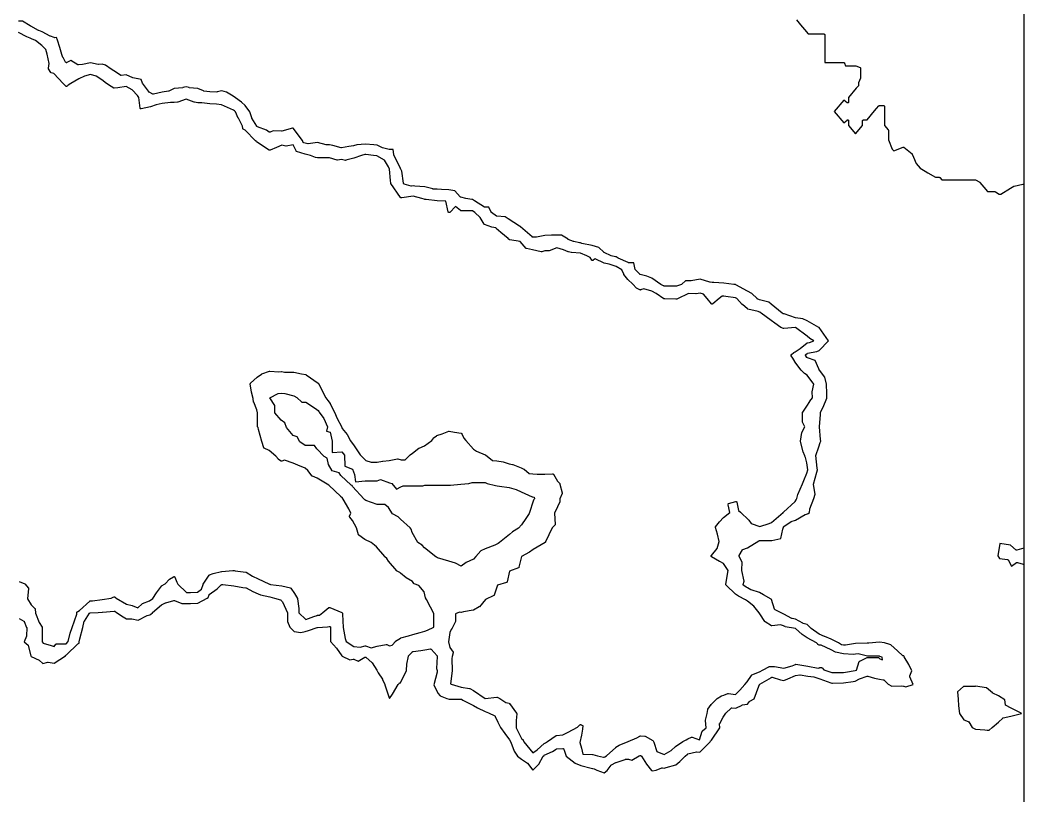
# Model space of a CAD drawing. Header units: millimetres. Extents: x 0 to 500, y 0 to 700.
# Drawn here: x 291.1 to 368.9, y 67.9 to 128 of the extents above; entities that cross this region are included whole.
import ezdxf

# ---------------------------------------------------------------- set-up
doc = ezdxf.new("R2010")
doc.units = ezdxf.units.MM
doc.layers.add('CORTE', color=1, linetype='Continuous')
doc.layers.add('GRABADO', color=5, linetype='Continuous')

msp = doc.modelspace()

# ---------------------------------------------------------------- linework, layer by layer
at = {"layer": 'CORTE'}
for points in [[(368.871, 135.569), (368.871, 86.842), (368.871, 85.33), (368.871, 83.851), (368.871, 83.317), (368.871, 83.317), (368.871, 79.704), (368.871, 77.043), (368.871, 76.095), (368.871, 74.87), (368.871, 74.064), (368.871, 72.987), (368.871, 71.918), (368.871, 70.617), (368.871, 70.617), (368.871, 67.227)], [(291.036, 84.477), (291.463, 84.306), (291.467, 84.304), (291.473, 84.3), (291.48, 84.295), (291.486, 84.289), (291.728, 84), (291.733, 83.993), (291.738, 83.983), (291.741, 83.976), (291.744, 83.966), (291.745, 83.956), (291.745, 83.948), (291.67, 83.145), (291.967, 82.687), (292.244, 82.403), (292.247, 82.399), (292.252, 82.393), (292.256, 82.385), (292.26, 82.375), (292.262, 82.37), (292.263, 82.365), (292.264, 82.359), (292.286, 82.032), (292.585, 81.316), (292.795, 80.938), (292.797, 80.934), (292.8, 80.927), (292.802, 80.917), (292.804, 80.908), (292.804, 80.901), (292.797, 80.766), (292.797, 79.817), (292.879, 79.713), (293.504, 79.526), (293.507, 79.525), (293.735, 79.433), (293.878, 79.628), (293.884, 79.635), (293.891, 79.641), (293.897, 79.644), (293.903, 79.648), (293.914, 79.653), (293.929, 79.656), (294.656, 79.656), (294.827, 79.829), (294.987, 80.477), (294.988, 80.48), (295.137, 80.926), (295.482, 81.962), (295.49, 82.021), (295.493, 82.076), (295.494, 82.084), (295.497, 82.096), (295.503, 82.108), (295.513, 82.122), (295.522, 82.129), (295.531, 82.135), (295.54, 82.139), (295.543, 82.14), (295.581, 82.152), (295.692, 82.223), (296.489, 82.964), (296.494, 82.968), (296.501, 82.973), (296.508, 82.977), (296.516, 82.98), (296.522, 82.982), (296.531, 82.983), (296.536, 82.984), (296.709, 82.99), (297.455, 83.083), (298.15, 83.198), (298.295, 83.275), (298.305, 83.279), (298.378, 83.294), (298.381, 83.295), (298.393, 83.296), (298.405, 83.295), (298.412, 83.293), (298.421, 83.291), (298.428, 83.287), (298.434, 83.284), (298.441, 83.279), (298.444, 83.275), (298.488, 83.233), (298.49, 83.23), (298.529, 83.184), (299.346, 82.717), (299.78, 82.618), (299.785, 82.617), (300.228, 82.449), (300.552, 82.756), (300.556, 82.759), (300.56, 82.762), (300.569, 82.767), (300.575, 82.769), (301.134, 82.975), (301.375, 83.176), (301.658, 83.613), (301.659, 83.615), (302.04, 84.133), (302.044, 84.137), (302.047, 84.141), (302.055, 84.147), (302.061, 84.15), (302.324, 84.297), (302.667, 84.658), (302.674, 84.663), (302.679, 84.667), (302.986, 84.851), (302.993, 84.855), (303.001, 84.858), (303.005, 84.859), (303.014, 84.861), (303.022, 84.862), (303.027, 84.862), (303.034, 84.861), (303.042, 84.86), (303.048, 84.858), (303.056, 84.855), (303.07, 84.847), (303.079, 84.838), (303.085, 84.831), (303.091, 84.821), (303.094, 84.814), (303.232, 84.435), (303.314, 84.283), (303.982, 83.642), (304.305, 83.626), (304.849, 83.65), (305.144, 83.886), (305.27, 84.26), (305.273, 84.269), (305.279, 84.279), (305.743, 84.963), (305.745, 84.966), (305.751, 84.973), (305.758, 84.979), (305.762, 84.982), (305.772, 84.987), (305.777, 84.989), (306.052, 85.091), (306.055, 85.092), (306.713, 85.261), (306.719, 85.262), (307.58, 85.336), (307.585, 85.336), (307.591, 85.336), (307.67, 85.324), (307.768, 85.303), (308.595, 85.208), (308.601, 85.207), (308.608, 85.205), (308.616, 85.201), (308.621, 85.199), (309.109, 84.892), (309.541, 84.689), (310.357, 84.306), (310.429, 84.275), (310.449, 84.271), (310.45, 84.27), (310.492, 84.26), (311.372, 84.138), (311.375, 84.138), (312.036, 83.985), (312.042, 83.983), (312.053, 83.979), (312.061, 83.973), (312.069, 83.968), (312.076, 83.959), (312.347, 83.564), (312.349, 83.562), (312.582, 83.163), (312.586, 83.156), (312.589, 83.146), (312.591, 83.14), (312.683, 82.403), (312.683, 82.047), (313.232, 81.542), (313.848, 81.764), (314.118, 81.861), (314.121, 81.862), (314.126, 81.864), (314.132, 81.864), (314.289, 81.877), (314.562, 82.073), (315.021, 82.462), (315.026, 82.466), (315.032, 82.469), (315.037, 82.472), (315.043, 82.474), (315.05, 82.476), (315.058, 82.477), (315.067, 82.478), (315.076, 82.477), (315.083, 82.476), (315.089, 82.475), (315.095, 82.472), (316.012, 82.084), (316.017, 82.082), (316.023, 82.08), (316.03, 82.076), (316.036, 82.072), (316.045, 82.065), (316.052, 82.056), (316.056, 82.05), (316.059, 82.045), (316.063, 82.036), (316.064, 82.031), (316.065, 82.026), (316.066, 82.018), (316.068, 81.954), (316.116, 80.911), (316.274, 80.061), (316.36, 79.84), (316.946, 79.434), (317.441, 79.388), (317.827, 79.491), (317.834, 79.493), (317.844, 79.494), (317.848, 79.494), (317.858, 79.493), (317.868, 79.49), (318.295, 79.334), (318.753, 79.471), (318.758, 79.472), (319.462, 79.599), (319.468, 79.601), (319.485, 79.601), (319.492, 79.599), (319.498, 79.598), (319.505, 79.596), (319.509, 79.594), (319.709, 79.494), (319.926, 79.537), (320.178, 79.839), (320.183, 79.844), (320.191, 79.852), (320.582, 80.104), (320.589, 80.109), (320.602, 80.114), (321.187, 80.276), (321.531, 80.371), (322.082, 80.524), (322.455, 80.627), (322.669, 80.706), (323.155, 80.949), (323.155, 81.997), (322.903, 82.502), (322.576, 83.089), (322.509, 83.211), (322.507, 83.215), (322.504, 83.221), (322.503, 83.227), (322.408, 83.682), (321.998, 84.173), (321.634, 84.298), (321.631, 84.299), (321.623, 84.303), (321.613, 84.31), (321.609, 84.314), (321.602, 84.321), (321.498, 84.477), (321.02, 84.763), (321.015, 84.767), (320.579, 85.14), (320.509, 85.188), (320.306, 85.279), (320.301, 85.282), (320.292, 85.287), (320.284, 85.293), (320.278, 85.3), (319.64, 86.066), (319.637, 86.07), (319.516, 86.263), (319.356, 86.407), (319.352, 86.411), (318.72, 87.17), (318.551, 87.305), (318.297, 87.508), (317.811, 87.742), (317.805, 87.745), (317.346, 88.075), (317.34, 88.079), (317.33, 88.09), (317.325, 88.098), (317.322, 88.103), (317.318, 88.111), (317.167, 88.655), (316.858, 89.213), (316.635, 89.48), (316.632, 89.484), (316.63, 89.488), (316.624, 89.498), (316.622, 89.507), (316.621, 89.512), (316.62, 89.521), (316.62, 89.53), (316.621, 89.539), (316.622, 89.544), (316.624, 89.551), (316.73, 89.792), (316.554, 90.119), (316.133, 90.858), (316.132, 90.859), (316.058, 90.998), (315.956, 91.057), (315.95, 91.061), (315.943, 91.066), (315.021, 91.962), (314.107, 92.482), (313.754, 92.637), (313.744, 92.642), (313.733, 92.653), (313.378, 93.079), (313.173, 93.267), (312.623, 93.499), (312.261, 93.653), (311.59, 93.89), (311.386, 93.808), (311.381, 93.806), (311.377, 93.805), (311.37, 93.804), (311.36, 93.804), (311.354, 93.804), (311.348, 93.805), (311.34, 93.807), (311.332, 93.81), (311.326, 93.813), (311.322, 93.815), (311.124, 93.947), (311.121, 93.949), (311.116, 93.954), (311.11, 93.959), (310.919, 94.189), (310.394, 94.63), (310.009, 94.814), (310.003, 94.817), (309.996, 94.822), (309.99, 94.827), (309.979, 94.839), (309.973, 94.851), (309.971, 94.856), (309.815, 95.325), (309.814, 95.328), (309.577, 96.277), (309.531, 96.429), (309.496, 96.471), (309.492, 96.476), (309.486, 96.486), (309.481, 96.497), (309.478, 96.512), (309.478, 97.57), (309.437, 97.791), (309.194, 98.372), (309.192, 98.38), (309.191, 98.386), (309.154, 98.675), (309.03, 99.157), (309.029, 99.161), (308.933, 99.795), (308.933, 99.805), (308.935, 99.815), (308.938, 99.827), (308.947, 99.844), (308.956, 99.854), (309.457, 100.326), (309.46, 100.329), (309.465, 100.333), (309.808, 100.568), (309.815, 100.572), (309.821, 100.575), (310.414, 100.784), (310.419, 100.785), (310.424, 100.786), (310.433, 100.787), (310.44, 100.787), (311.153, 100.737), (311.359, 100.75), (311.364, 100.75), (311.369, 100.749), (311.587, 100.722), (312.293, 100.722), (312.3, 100.721), (312.903, 100.593), (313.23, 100.524), (313.235, 100.523), (313.246, 100.519), (313.254, 100.514), (313.257, 100.512), (314.179, 99.861), (314.185, 99.857), (314.191, 99.851), (314.192, 99.849), (314.201, 99.841), (314.206, 99.831), (314.787, 98.727), (314.935, 98.503), (315.127, 98.272), (315.13, 98.268), (315.132, 98.264), (315.464, 97.608), (315.663, 97.131), (315.986, 96.501), (315.987, 96.499), (316.058, 96.342), (316.445, 95.877), (316.45, 95.872), (316.708, 95.393), (316.981, 94.994), (317.25, 94.603), (317.439, 94.29), (317.886, 93.87), (318.29, 93.722), (318.765, 93.722), (319.185, 93.806), (319.188, 93.807), (319.688, 93.863), (320.336, 93.984), (320.341, 93.985), (320.348, 93.986), (320.354, 93.985), (320.361, 93.985), (320.633, 93.911), (320.919, 93.926), (321.321, 94.298), (321.325, 94.301), (321.329, 94.304), (321.507, 94.423), (322, 94.817), (322.003, 94.819), (322.01, 94.824), (322.015, 94.827), (322.441, 95.012), (322.998, 95.408), (323.155, 95.629), (323.161, 95.637), (323.168, 95.642), (323.362, 95.782), (323.365, 95.784), (323.372, 95.788), (323.38, 95.791), (323.794, 95.924), (324.303, 96.139), (324.308, 96.141), (324.315, 96.143), (324.324, 96.144), (324.338, 96.144), (324.745, 96.058), (325.267, 95.98), (325.275, 95.979), (325.29, 95.973), (325.296, 95.97), (325.303, 95.965), (325.313, 95.956), (325.319, 95.948), (325.322, 95.943), (325.324, 95.939), (325.482, 95.584), (325.621, 95.402), (326.234, 94.748), (326.446, 94.578), (327.135, 94.311), (327.14, 94.308), (327.145, 94.306), (327.152, 94.301), (327.154, 94.299), (327.687, 93.861), (328.042, 93.833), (328.045, 93.833), (328.515, 93.757), (328.52, 93.756), (328.525, 93.755), (328.981, 93.592), (329.258, 93.547), (329.266, 93.546), (329.274, 93.543), (329.917, 93.302), (329.92, 93.301), (330.131, 93.198), (330.136, 93.196), (330.144, 93.19), (330.545, 92.843), (330.82, 92.82), (331.149, 92.806), (331.74, 92.806), (332.355, 92.833), (332.359, 92.833), (332.369, 92.832), (332.384, 92.828), (332.395, 92.823), (332.402, 92.818), (332.406, 92.814), (332.413, 92.808), (332.419, 92.799), (332.421, 92.796), (332.729, 92.26), (332.902, 92.071), (332.904, 92.068), (332.912, 92.058), (332.918, 92.045), (332.92, 92.038), (333.093, 91.347), (333.094, 91.343), (333.095, 91.334), (333.095, 91.325), (333.093, 91.314), (333.091, 91.305), (332.926, 90.893), (332.926, 90.684), (332.924, 90.671), (332.92, 90.659), (332.736, 90.265), (332.509, 89.781), (332.554, 88.913), (332.554, 88.904), (332.552, 88.894), (332.55, 88.888), (332.545, 88.875), (332.537, 88.863), (332.326, 88.641), (331.811, 87.56), (331.809, 87.555), (331.808, 87.552), (331.803, 87.54), (331.794, 87.527), (331.785, 87.519), (331.781, 87.516), (331.771, 87.509), (330.856, 86.961), (330.565, 86.751), (330.561, 86.748), (329.947, 86.413), (329.75, 85.585), (329.748, 85.577), (329.741, 85.564), (329.734, 85.555), (329.728, 85.548), (329.715, 85.538), (329.705, 85.534), (329.702, 85.533), (329.015, 85.297), (328.84, 84.46), (328.839, 84.454), (328.834, 84.441), (328.83, 84.434), (328.827, 84.43), (328.82, 84.421), (328.808, 84.41), (328.795, 84.404), (328.788, 84.401), (328.089, 84.191), (327.836, 83.431), (327.835, 83.429), (327.829, 83.415), (327.822, 83.406), (327.816, 83.399), (327.807, 83.391), (327.8, 83.387), (327.157, 83.078), (326.695, 82.525), (326.691, 82.521), (326.685, 82.516), (326.677, 82.511), (326.215, 82.273), (326.213, 82.272), (326.205, 82.269), (325.438, 82.138), (325.277, 82.089), (325.27, 82.088), (325.261, 82.087), (325.255, 82.087), (325.249, 82.087), (325.128, 82.105), (324.841, 81.967), (324.841, 81.417), (324.838, 81.404), (324.835, 81.395), (324.57, 80.865), (324.494, 80.751), (324.403, 80.533), (324.28, 79.795), (324.399, 79.366), (324.641, 79.018), (324.643, 79.014), (324.647, 79.007), (324.65, 78.999), (324.652, 78.99), (324.653, 78.981), (324.653, 78.972), (324.652, 78.964), (324.585, 78.662), (324.584, 78.658), (324.536, 78.513), (324.572, 77.569), (324.572, 77.563), (324.456, 76.547), (324.487, 76.525), (325.273, 76.305), (325.92, 76.201), (325.927, 76.2), (325.936, 76.197), (325.938, 76.196), (325.943, 76.195), (326.221, 76.035), (326.223, 76.033), (327.129, 75.419), (328.03, 75.517), (328.036, 75.518), (328.041, 75.518), (328.047, 75.517), (328.055, 75.515), (328.064, 75.513), (328.273, 75.41), (328.742, 75.112), (328.984, 75.043), (328.988, 75.041), (328.998, 75.037), (329.007, 75.031), (329.017, 75.023), (329.563, 74.275), (329.566, 74.27), (329.569, 74.264), (329.571, 74.259), (329.574, 74.25), (329.576, 74.238), (329.576, 74.229), (329.52, 73.698), (329.543, 73.14), (329.951, 72.325), (330.065, 72.2), (330.067, 72.196), (330.073, 72.189), (330.135, 72.05), (330.83, 71.215), (331.158, 71.425), (331.694, 71.922), (331.699, 71.926), (331.705, 71.93), (331.793, 71.971), (331.95, 72.072), (332.626, 72.54), (332.631, 72.543), (332.638, 72.546), (332.647, 72.55), (332.657, 72.552), (333.146, 72.597), (333.56, 72.796), (334.275, 73.182), (334.378, 73.283), (334.468, 73.371), (334.473, 73.376), (334.482, 73.382), (334.485, 73.384), (334.492, 73.387), (334.504, 73.391), (334.516, 73.393), (334.523, 73.393), (334.528, 73.392), (334.535, 73.391), (334.541, 73.39), (334.549, 73.387), (334.555, 73.384), (334.668, 73.323), (334.676, 73.319), (334.684, 73.312), (334.691, 73.305), (334.699, 73.291), (334.702, 73.285), (334.704, 73.281), (334.707, 73.272), (334.708, 73.261), (334.708, 73.246), (334.67, 73.111), (334.67, 73.025), (334.594, 72.567), (334.594, 72.565), (334.471, 72.012), (334.593, 71.57), (334.691, 71.101), (335.454, 71.063), (335.459, 71.062), (335.463, 71.061), (335.824, 70.971), (336.302, 70.865), (336.308, 70.863), (336.316, 70.86), (336.319, 70.858), (336.353, 70.84), (336.375, 70.87), (336.378, 70.874), (336.388, 70.883), (336.396, 70.889), (336.399, 70.89), (336.532, 70.96), (337.249, 71.629), (337.255, 71.634), (337.26, 71.637), (337.506, 71.785), (337.51, 71.787), (338.197, 72.076), (338.204, 72.079), (338.88, 72.362), (339.114, 72.503), (339.119, 72.505), (339.127, 72.509), (339.134, 72.511), (339.142, 72.513), (339.15, 72.513), (339.155, 72.513), (339.498, 72.49), (339.504, 72.49), (339.512, 72.488), (339.518, 72.486), (339.524, 72.483), (340.114, 72.156), (340.122, 72.152), (340.134, 72.141), (340.138, 72.136), (340.142, 72.13), (340.19, 72.041), (340.193, 72.035), (340.434, 71.31), (340.999, 71.084), (341.531, 71.388), (341.883, 71.693), (341.887, 71.696), (342.452, 72.073), (342.697, 72.22), (342.82, 72.294), (342.825, 72.296), (343.109, 72.416), (343.117, 72.419), (343.127, 72.421), (343.134, 72.422), (343.144, 72.422), (343.157, 72.42), (343.164, 72.417), (343.735, 72.211), (343.939, 72.87), (343.94, 72.876), (343.949, 72.892), (343.959, 72.903), (344.264, 73.153), (344.203, 73.709), (344.203, 73.723), (344.342, 74.246), (344.373, 74.561), (344.375, 74.566), (344.376, 74.571), (344.379, 74.579), (344.384, 74.588), (344.65, 74.956), (344.652, 74.959), (344.656, 74.963), (345.083, 75.397), (345.086, 75.4), (345.093, 75.406), (345.432, 75.61), (345.436, 75.612), (345.443, 75.615), (345.611, 75.669), (345.933, 75.803), (345.938, 75.804), (345.945, 75.807), (345.953, 75.808), (345.958, 75.808), (345.966, 75.808), (345.972, 75.807), (346.536, 75.717), (346.873, 76.067), (347.239, 76.507), (347.242, 76.509), (347.431, 76.696), (347.76, 77.207), (347.764, 77.214), (347.771, 77.221), (347.778, 77.228), (347.79, 77.234), (347.794, 77.236), (348.384, 77.48), (348.669, 77.634), (349.103, 77.875), (349.108, 77.878), (349.123, 77.884), (349.133, 77.885), (349.136, 77.885), (349.341, 77.891), (349.343, 77.891), (349.549, 77.885), (349.554, 77.885), (350.264, 77.766), (350.904, 77.958), (351.169, 78.061), (351.175, 78.063), (351.185, 78.065), (351.193, 78.066), (351.197, 78.066), (351.202, 78.065), (351.516, 78.021), (351.517, 78.021), (352.135, 77.909), (352.94, 77.763), (353.017, 77.8), (353.023, 77.802), (353.032, 77.805), (353.042, 77.806), (353.048, 77.806), (353.186, 77.806), (353.191, 77.806), (353.199, 77.805), (353.205, 77.803), (353.21, 77.801), (353.217, 77.798), (353.228, 77.792), (353.234, 77.787), (353.237, 77.784), (353.24, 77.78), (353.364, 77.632), (353.986, 77.419), (354.712, 77.419), (354.894, 77.425), (355.052, 77.446), (355.803, 77.574), (355.892, 77.62), (356.113, 78.282), (356.116, 78.288), (356.12, 78.296), (356.128, 78.305), (356.136, 78.312), (356.143, 78.317), (356.147, 78.319), (356.724, 78.596), (356.73, 78.598), (356.736, 78.6), (356.747, 78.602), (357.555, 78.602), (357.56, 78.602), (357.566, 78.601), (357.574, 78.599), (357.583, 78.596), (357.59, 78.592), (357.596, 78.588), (357.717, 78.491), (357.907, 78.415), (357.883, 78.624), (357.718, 78.682), (357.674, 78.694), (357.618, 78.686), (357.613, 78.686), (356.75, 78.686), (356.747, 78.686), (356.74, 78.687), (356.038, 78.867), (355.834, 78.86), (355.648, 78.829), (355.642, 78.828), (355.638, 78.828), (354.893, 78.871), (354.888, 78.872), (354.278, 78.994), (354.268, 78.997), (354.261, 79), (353.939, 79.188), (353.167, 79.553), (353.044, 79.553), (353.038, 79.553), (353.028, 79.555), (353.019, 79.558), (352.915, 79.608), (352.91, 79.611), (352.906, 79.614), (352.904, 79.615), (352.899, 79.619), (352.792, 79.731), (352.083, 80.126), (352.081, 80.127), (351.691, 80.378), (351.687, 80.381), (351.163, 80.834), (350.378, 80.979), (350.372, 80.98), (350.364, 80.983), (350.358, 80.986), (350.239, 81.05), (350.017, 81.119), (349.349, 81.043), (349.344, 81.042), (349.337, 81.042), (349.328, 81.044), (349.316, 81.047), (349.305, 81.052), (348.811, 81.362), (348.806, 81.366), (348.8, 81.372), (348.794, 81.377), (348.79, 81.384), (348.409, 81.971), (348.356, 82.042), (347.943, 82.569), (347.444, 82.958), (347.3, 83.062), (346.76, 83.339), (346.757, 83.341), (346.522, 83.493), (346.519, 83.495), (346.513, 83.5), (345.803, 84.188), (345.799, 84.194), (345.791, 84.205), (345.787, 84.218), (345.786, 84.223), (345.784, 84.237), (345.786, 84.248), (345.838, 84.58), (345.958, 85.332), (345.586, 85.883), (345.299, 86.025), (345.296, 86.026), (344.677, 86.397), (344.675, 86.399), (344.665, 86.406), (344.657, 86.416), (344.649, 86.427), (344.643, 86.447), (344.642, 86.463), (344.643, 86.473), (344.645, 86.482), (344.65, 86.495), (344.656, 86.505), (345.109, 87.048), (345.255, 87.575), (345.135, 88.151), (344.98, 88.663), (344.978, 88.669), (344.976, 88.684), (344.978, 88.694), (344.979, 88.704), (344.984, 88.714), (344.987, 88.723), (345.273, 89.099), (345.275, 89.102), (345.582, 89.437), (345.587, 89.442), (346.09, 89.826), (345.945, 90.432), (345.943, 90.44), (345.943, 90.459), (345.946, 90.469), (345.948, 90.479), (345.954, 90.49), (345.959, 90.497), (345.965, 90.503), (345.971, 90.508), (345.977, 90.513), (345.984, 90.516), (345.991, 90.52), (346.542, 90.685), (346.549, 90.686), (346.559, 90.688), (346.571, 90.688), (346.58, 90.686), (346.587, 90.684), (346.593, 90.682), (346.597, 90.68), (346.604, 90.675), (346.611, 90.67), (346.619, 90.663), (346.624, 90.656), (346.625, 90.655), (346.627, 90.651), (346.631, 90.644), (346.635, 90.634), (346.762, 89.99), (346.917, 89.85), (347.545, 89.234), (347.549, 89.229), (347.727, 88.977), (348.416, 88.759), (349.126, 88.983), (349.303, 89.054), (350.207, 89.839), (350.217, 89.847), (350.222, 89.852), (350.231, 89.858), (350.233, 89.859), (351.139, 90.674), (351.237, 90.812), (351.281, 90.93), (351.36, 91.216), (351.72, 92.047), (351.816, 92.308), (351.816, 92.31), (352.051, 92.873), (352.133, 93.136), (352.047, 93.684), (351.959, 94.107), (351.902, 94.21), (351.9, 94.215), (351.778, 94.544), (351.777, 94.547), (351.558, 95.335), (351.556, 95.345), (351.556, 95.36), (351.666, 96.024), (351.669, 96.034), (351.886, 96.467), (351.725, 96.829), (351.723, 96.835), (351.72, 96.844), (351.719, 96.853), (351.719, 97.582), (351.72, 97.591), (351.723, 97.601), (351.727, 97.609), (351.73, 97.616), (351.733, 97.62), (352.059, 98.076), (352.292, 98.449), (352.293, 98.451), (352.481, 98.711), (352.455, 99.177), (352.455, 99.184), (352.456, 99.192), (352.59, 99.783), (352.069, 100.471), (351.873, 100.6), (351.869, 100.602), (351.863, 100.607), (351.609, 100.859), (351.606, 100.862), (351.602, 100.867), (351.133, 101.523), (351.131, 101.527), (350.979, 101.8), (350.848, 101.98), (350.844, 101.986), (350.838, 101.997), (350.835, 102.008), (350.833, 102.024), (350.835, 102.037), (350.838, 102.049), (350.842, 102.058), (350.846, 102.064), (350.85, 102.071), (350.856, 102.077), (350.859, 102.08), (351.032, 102.225), (351.04, 102.229), (351.045, 102.232), (351.157, 102.285), (351.532, 102.542), (352.078, 102.972), (352.085, 102.977), (352.091, 102.98), (352.099, 102.983), (352.106, 102.984), (352.259, 103.016), (352.594, 103.145), (352.284, 103.307), (352.276, 103.311), (352.074, 103.49), (351.175, 104.171), (350.274, 104.084), (350.269, 104.083), (350.259, 104.084), (350.25, 104.086), (350.244, 104.087), (350.24, 104.089), (350.042, 104.179), (350.036, 104.182), (350.032, 104.185), (349.567, 104.51), (349.297, 104.721), (348.513, 105.294), (348.512, 105.294), (348.436, 105.353), (348.395, 105.362), (348.389, 105.365), (348.383, 105.367), (348.278, 105.422), (347.473, 105.606), (347.467, 105.607), (347.458, 105.611), (347.451, 105.614), (347.444, 105.62), (347.056, 105.952), (347.053, 105.955), (346.625, 106.414), (346.534, 106.48), (345.78, 106.577), (345.632, 106.589), (345.494, 106.595), (345.258, 106.411), (344.759, 106), (344.755, 105.996), (344.742, 105.989), (344.734, 105.986), (344.725, 105.983), (344.717, 105.982), (344.711, 105.982), (344.703, 105.982), (344.695, 105.984), (344.685, 105.986), (344.679, 105.989), (344.675, 105.991), (344.668, 105.995), (344.663, 105.999), (344.657, 106.004), (344.652, 106.01), (344.328, 106.423), (344.043, 106.765), (343.781, 106.832), (343.475, 106.78), (343.468, 106.779), (343.462, 106.779), (342.873, 106.801), (342.033, 106.403), (341.989, 106.379), (341.983, 106.376), (341.973, 106.372), (341.967, 106.371), (341.943, 106.367), (341.937, 106.366), (341.928, 106.366), (341.924, 106.366), (341.904, 106.368), (341.055, 106.395), (341.001, 106.397), (340.995, 106.398), (340.987, 106.399), (340.982, 106.401), (340.975, 106.403), (340.967, 106.407), (340.37, 106.802), (340.049, 106.976), (339.433, 107.167), (339.171, 107.08), (339.161, 107.079), (339.152, 107.078), (339.145, 107.078), (339.141, 107.079), (339.13, 107.081), (339.122, 107.084), (339.119, 107.086), (338.867, 107.22), (338.861, 107.224), (338.855, 107.229), (338.564, 107.528), (338.174, 107.902), (338.17, 107.906), (337.87, 108.29), (337.865, 108.297), (337.861, 108.305), (337.707, 108.641), (337.268, 108.911), (336.733, 109.076), (336.353, 109.165), (336.349, 109.166), (336.344, 109.168), (335.64, 109.498), (335.493, 109.379), (335.49, 109.377), (335.48, 109.371), (335.467, 109.366), (335.454, 109.364), (335.444, 109.364), (335.437, 109.364), (335.431, 109.365), (335.422, 109.368), (335.411, 109.373), (335.404, 109.377), (335.399, 109.381), (335.392, 109.387), (335.385, 109.395), (335.263, 109.592), (334.999, 109.737), (334.503, 109.924), (333.807, 109.995), (333.803, 109.996), (333.575, 110.047), (333.57, 110.049), (333.188, 110.192), (332.671, 110.357), (332.095, 110.127), (332.091, 110.126), (332.08, 110.123), (331.754, 110.104), (331.508, 110.034), (331.502, 110.033), (331.489, 110.031), (331.476, 110.033), (330.799, 110.185), (330.336, 110.29), (330.332, 110.291), (330.324, 110.293), (330.315, 110.298), (330.309, 110.302), (330.307, 110.304), (330.3, 110.309), (329.85, 110.849), (329.049, 110.964), (329.036, 110.968), (329.025, 110.973), (329.02, 110.977), (328.915, 111.058), (328.914, 111.059), (328.354, 111.533), (328.353, 111.534), (327.99, 111.855), (327.945, 111.886), (327.657, 111.956), (327.653, 111.957), (327.085, 112.146), (327.077, 112.149), (327.07, 112.153), (327.067, 112.155), (327.062, 112.159), (327.053, 112.167), (327.047, 112.176), (326.729, 112.706), (326.333, 113.082), (326.159, 113.206), (325.37, 113.206), (325.364, 113.206), (325.244, 113.227), (325.237, 113.228), (325.226, 113.232), (325.215, 113.238), (324.843, 113.541), (324.381, 113.096), (324.375, 113.092), (324.37, 113.088), (324.361, 113.083), (324.35, 113.08), (324.343, 113.078), (324.335, 113.077), (324.325, 113.077), (324.314, 113.079), (324.302, 113.083), (324.293, 113.087), (324.287, 113.091), (324.281, 113.096), (324.276, 113.101), (324.268, 113.11), (324.262, 113.121), (324.258, 113.13), (324.092, 113.968), (323.402, 114.001), (323.401, 114.001), (322.549, 114.083), (322.546, 114.083), (322.463, 114.098), (322.46, 114.099), (322.455, 114.1), (322.401, 114.119), (322.23, 114.18), (321.548, 114.362), (320.668, 114.215), (320.662, 114.214), (320.654, 114.214), (320.652, 114.215), (320.644, 114.215), (320.602, 114.227), (320.598, 114.229), (320.59, 114.232), (320.579, 114.239), (320.568, 114.249), (319.823, 115.322), (319.816, 115.333), (319.812, 115.348), (319.811, 115.357), (319.805, 115.576), (319.727, 116.454), (319.633, 116.639), (319.329, 117.153), (318.748, 117.476), (318.473, 117.512), (317.888, 117.572), (317.846, 117.576), (317.808, 117.572), (317.549, 117.514), (316.942, 117.306), (316.33, 117.131), (316.324, 117.13), (316.316, 117.129), (316.306, 117.129), (316.299, 117.13), (315.992, 117.19), (315.696, 117.144), (315.691, 117.143), (315.682, 117.143), (315.674, 117.144), (315.669, 117.145), (315.057, 117.312), (314.305, 117.312), (314.132, 117.321), (314.127, 117.322), (313.987, 117.351), (313.982, 117.352), (313.978, 117.354), (313.595, 117.515), (313.194, 117.614), (313.192, 117.615), (312.524, 117.827), (312.518, 117.829), (312.509, 117.833), (312.499, 117.84), (312.488, 117.851), (312.483, 117.861), (312.481, 117.864), (312.247, 118.338), (311.714, 118.218), (311.711, 118.218), (311.705, 118.217), (311.692, 118.217), (311.684, 118.219), (311.681, 118.219), (311.368, 118.309), (310.966, 118.116), (310.963, 118.115), (310.459, 117.922), (310.455, 117.921), (310.447, 117.919), (310.44, 117.919), (310.435, 117.918), (310.427, 117.919), (310.421, 117.92), (310.413, 117.921), (310.408, 117.924), (310.402, 117.926), (310.396, 117.929), (309.648, 118.419), (309.468, 118.537), (309.415, 118.571), (309.411, 118.574), (309.403, 118.581), (309.347, 118.648), (308.537, 119.474), (308.388, 119.555), (308.386, 119.556), (308.377, 119.561), (308.369, 119.57), (308.366, 119.573), (308.363, 119.578), (308.357, 119.586), (308.355, 119.593), (308.352, 119.6), (308.32, 119.785), (308.006, 120.387), (308.005, 120.39), (307.791, 120.878), (307.698, 120.97), (307.62, 121.022), (307.405, 121.118), (306.709, 121.427), (306.324, 121.479), (305.799, 121.5), (305.796, 121.5), (305.189, 121.576), (304.872, 121.59), (304.867, 121.59), (304.597, 121.638), (304.591, 121.639), (303.951, 121.863), (303.315, 121.641), (303.31, 121.639), (303.303, 121.638), (303.032, 121.603), (303.027, 121.603), (303.023, 121.603), (302.743, 121.615), (302.111, 121.523), (301.641, 121.42), (301.191, 121.281), (300.483, 121.117), (300.474, 121.116), (300.465, 121.116), (300.457, 121.116), (300.448, 121.119), (300.437, 121.123), (300.429, 121.127), (300.418, 121.135), (300.409, 121.147), (300.402, 121.157), (300.398, 121.167), (300.396, 121.176), (300.395, 121.181), (300.302, 122.004), (300.188, 122.155), (299.785, 122.589), (299.306, 122.855), (298.679, 122.739), (298.674, 122.738), (298.394, 122.727), (298.388, 122.727), (298.381, 122.728), (298.374, 122.729), (298.364, 122.732), (298.358, 122.735), (298.157, 122.843), (297.798, 123.082), (297.796, 123.084), (297.422, 123.377), (296.999, 123.663), (296.54, 123.774), (296.076, 123.662), (295.65, 123.437), (295.028, 123.079), (294.828, 122.968), (294.739, 122.881), (294.735, 122.878), (294.728, 122.873), (294.72, 122.868), (294.709, 122.864), (294.702, 122.862), (294.696, 122.861), (294.687, 122.861), (294.677, 122.861), (294.666, 122.863), (294.653, 122.868), (294.64, 122.877), (294.538, 122.976), (294.537, 122.977), (294.429, 123.093), (293.721, 123.858), (293.511, 123.908), (293.505, 123.91), (293.5, 123.913), (293.492, 123.917), (293.483, 123.923), (293.474, 123.931), (293.468, 123.94), (293.302, 124.219), (293.299, 124.224), (293.296, 124.233), (293.292, 124.247), (293.292, 124.261), (293.293, 124.268), (293.36, 124.642), (293.188, 125.35), (293.097, 125.726), (292.785, 126.034), (292.296, 126.414), (291.986, 126.542), (291.983, 126.543), (291.876, 126.599), (291.63, 126.707), (291.628, 126.708), (290.964, 127.046)]]:
    msp.add_lwpolyline(points, dxfattribs=at)
at = {"layer": 'GRABADO'}
for points in [[(291.032, 81.624), (291.388, 81.41), (291.395, 81.407), (291.404, 81.398), (291.407, 81.395), (291.411, 81.391), (291.417, 81.381), (291.605, 80.93), (291.607, 80.924), (291.609, 80.916), (291.61, 80.907), (291.61, 80.901), (291.588, 80.26), (291.587, 80.253), (291.586, 80.248), (291.585, 80.243), (291.416, 79.812), (291.713, 79.549), (291.717, 79.545), (291.722, 79.539), (291.726, 79.533), (291.729, 79.527), (291.733, 79.518), (291.734, 79.513), (291.928, 78.711), (291.958, 78.668), (292.567, 78.387), (292.573, 78.384), (292.579, 78.379), (292.584, 78.376), (292.855, 78.116), (293.243, 78.232), (293.249, 78.234), (293.262, 78.236), (293.271, 78.236), (293.278, 78.235), (293.745, 78.142), (294.615, 78.734), (294.62, 78.741), (294.63, 78.749), (294.635, 78.753), (294.644, 78.758), (294.651, 78.762), (294.692, 78.803), (294.693, 78.804), (295.564, 79.64), (295.568, 79.644), (295.572, 79.646), (295.661, 79.702), (295.684, 79.806), (295.728, 80.032), (295.728, 80.034), (295.952, 80.921), (296.073, 81.398), (296.074, 81.401), (296.077, 81.41), (296.478, 82.018), (296.483, 82.025), (296.491, 82.033), (296.498, 82.038), (296.506, 82.043), (296.514, 82.046), (296.52, 82.048), (296.526, 82.049), (296.533, 82.05), (297.139, 82.089), (297.14, 82.089), (297.45, 82.101), (297.455, 82.102), (297.469, 82.104), (298.387, 82.185), (298.393, 82.186), (298.402, 82.185), (298.409, 82.184), (298.415, 82.182), (298.423, 82.179), (298.43, 82.176), (298.435, 82.173), (298.571, 82.076), (299.071, 81.733), (299.338, 81.583), (299.748, 81.583), (300.235, 81.486), (300.934, 81.836), (300.939, 81.838), (300.943, 81.839), (301.143, 81.899), (301.233, 81.945), (301.345, 82.066), (301.348, 82.07), (302.051, 82.663), (302.054, 82.666), (302.06, 82.669), (302.364, 82.832), (302.37, 82.834), (302.377, 82.837), (303.008, 83.003), (303.017, 83.004), (303.031, 83.004), (303.042, 83.002), (303.049, 83), (303.62, 82.786), (303.951, 82.776), (304.294, 82.786), (304.857, 82.803), (305.59, 83.189), (305.671, 83.253), (305.733, 83.438), (305.736, 83.444), (305.738, 83.448), (305.743, 83.457), (305.754, 83.468), (306.373, 83.926), (306.677, 84.225), (306.682, 84.23), (306.691, 84.236), (306.698, 84.24), (306.706, 84.243), (306.717, 84.246), (306.728, 84.247), (306.731, 84.247), (306.792, 84.244), (306.795, 84.244), (307.665, 84.139), (307.667, 84.139), (308.357, 84.029), (308.594, 84.001), (308.598, 84), (308.607, 83.998), (308.614, 83.995), (308.618, 83.993), (309.118, 83.703), (309.539, 83.521), (309.731, 83.438), (310.449, 83.289), (310.45, 83.289), (310.816, 83.198), (311.274, 83.067), (311.278, 83.065), (311.287, 83.061), (311.299, 83.054), (311.307, 83.046), (311.419, 82.92), (311.423, 82.915), (311.427, 82.908), (311.43, 82.903), (311.81, 82.047), (311.813, 82.041), (311.817, 82.028), (311.818, 82.019), (311.818, 81.375), (311.997, 80.945), (312.323, 80.618), (312.847, 80.54), (313.195, 80.605), (313.431, 80.685), (314.117, 80.916), (314.12, 80.917), (314.129, 80.919), (314.903, 80.977), (315.031, 80.988), (315.033, 80.989), (315.043, 80.993), (315.05, 80.995), (315.057, 80.996), (315.065, 80.997), (315.07, 80.997), (315.077, 80.996), (315.085, 80.995), (315.091, 80.993), (315.103, 80.988), (315.111, 80.986), (315.125, 80.977), (315.134, 80.969), (315.145, 80.955), (315.149, 80.943), (315.153, 80.934), (315.154, 80.923), (315.154, 80.909), (315.157, 80.893), (315.157, 80.888), (315.157, 79.82), (315.617, 79.316), (316.029, 78.723), (316.043, 78.703), (316.632, 78.4), (316.903, 78.454), (316.91, 78.456), (316.922, 78.456), (316.929, 78.456), (316.94, 78.453), (316.948, 78.451), (317.302, 78.297), (317.809, 78.622), (317.818, 78.626), (317.828, 78.629), (317.839, 78.631), (317.851, 78.631), (317.861, 78.63), (317.87, 78.628), (317.878, 78.624), (317.885, 78.62), (317.89, 78.617), (317.895, 78.613), (318.375, 78.19), (318.382, 78.182), (318.732, 77.609), (318.734, 77.607), (318.837, 77.401), (319.175, 76.905), (319.179, 76.899), (319.364, 76.487), (319.365, 76.484), (319.693, 75.462), (319.707, 75.424), (319.943, 75.754), (320.385, 76.497), (320.388, 76.502), (320.39, 76.504), (320.481, 76.613), (320.485, 76.617), (320.493, 76.624), (320.501, 76.628), (320.505, 76.63), (320.515, 76.635), (320.524, 76.636), (320.529, 76.637), (320.534, 76.637), (320.54, 76.637), (320.58, 76.634), (321.038, 77.587), (321.068, 78.064), (321.069, 78.069), (321.183, 78.696), (321.185, 78.706), (321.191, 78.717), (321.197, 78.727), (321.495, 79.031), (321.499, 79.036), (321.511, 79.045), (321.516, 79.048), (321.52, 79.05), (321.527, 79.052), (321.534, 79.055), (321.54, 79.056), (322.149, 79.137), (322.466, 79.179), (322.883, 79.253), (322.89, 79.254), (322.896, 79.254), (322.904, 79.254), (322.913, 79.252), (322.925, 79.248), (322.933, 79.243), (322.938, 79.24), (322.946, 79.234), (322.95, 79.23), (323.405, 78.729), (323.408, 78.725), (323.412, 78.719), (323.418, 78.709), (323.42, 78.701), (323.423, 78.689), (323.423, 78.677), (323.352, 77.732), (323.405, 77.594), (323.408, 77.585), (323.409, 77.572), (323.409, 77.565), (323.402, 77.47), (323.402, 77.464), (323.164, 76.464), (323.467, 75.827), (323.638, 75.634), (324.165, 75.415), (324.343, 75.356), (325.201, 75.356), (325.254, 75.36), (325.259, 75.36), (325.268, 75.359), (325.283, 75.356), (325.293, 75.351), (325.396, 75.287), (326.22, 74.869), (326.535, 74.679), (327.139, 74.395), (327.381, 74.302), (327.872, 74.06), (327.876, 74.058), (327.881, 74.055), (327.89, 74.048), (327.896, 74.04), (327.902, 74.032), (327.905, 74.025), (328.104, 73.592), (328.312, 73.16), (328.645, 72.713), (329.023, 72.207), (329.026, 72.203), (329.117, 72.041), (329.373, 71.344), (329.636, 70.949), (329.932, 70.712), (330.4, 70.413), (330.405, 70.41), (330.41, 70.405), (330.415, 70.4), (330.823, 69.866), (331.28, 70.314), (331.624, 70.935), (331.627, 70.94), (331.634, 70.949), (331.694, 71.004), (331.699, 71.008), (331.705, 71.012), (332.344, 71.309), (332.631, 71.493), (332.635, 71.495), (332.643, 71.499), (332.655, 71.502), (333.137, 71.543), (333.143, 71.543), (333.152, 71.543), (333.159, 71.542), (333.165, 71.54), (333.175, 71.536), (333.182, 71.532), (333.185, 71.53), (333.192, 71.526), (333.199, 71.518), (333.207, 71.508), (333.212, 71.498), (333.417, 70.944), (333.641, 70.765), (334.092, 70.404), (334.544, 70.228), (335.34, 70.004), (335.454, 69.999), (335.458, 69.998), (335.461, 69.997), (335.563, 69.975), (335.568, 69.973), (335.573, 69.971), (335.578, 69.969), (335.787, 69.855), (336.357, 69.648), (336.575, 69.838), (336.891, 70.251), (336.895, 70.256), (336.903, 70.264), (336.908, 70.267), (336.913, 70.27), (337.265, 70.455), (337.268, 70.457), (337.273, 70.459), (337.978, 70.697), (337.985, 70.698), (337.994, 70.699), (338.23, 70.699), (338.238, 70.699), (338.49, 70.646), (339.063, 70.964), (339.068, 70.966), (339.129, 70.989), (339.138, 70.992), (339.148, 70.993), (339.155, 70.993), (339.161, 70.993), (339.172, 70.991), (339.178, 70.988), (339.18, 70.987), (339.191, 70.983), (339.203, 70.973), (339.228, 70.947), (339.232, 70.941), (339.625, 70.325), (340.024, 69.846), (340.091, 69.81), (340.365, 69.859), (340.824, 70.042), (340.831, 70.044), (340.839, 70.046), (340.843, 70.047), (340.85, 70.047), (340.858, 70.047), (340.867, 70.045), (341, 70.004), (341.155, 70.072), (341.157, 70.074), (341.164, 70.076), (341.896, 70.276), (342.223, 70.543), (342.625, 70.953), (342.807, 71.102), (342.812, 71.107), (342.822, 71.113), (342.828, 71.116), (342.835, 71.118), (342.839, 71.119), (343.511, 71.281), (343.518, 71.282), (343.527, 71.282), (343.533, 71.282), (343.757, 71.257), (344.564, 72.05), (344.58, 72.103), (344.584, 72.112), (344.591, 72.124), (344.595, 72.129), (344.598, 72.132), (344.601, 72.136), (344.654, 72.179), (345.308, 73.142), (345.29, 73.44), (345.289, 73.447), (345.29, 73.457), (345.29, 73.458), (345.292, 73.47), (345.298, 73.483), (345.572, 73.975), (345.764, 74.274), (345.767, 74.279), (345.773, 74.286), (346.194, 74.673), (346.199, 74.677), (346.205, 74.68), (346.21, 74.683), (346.22, 74.687), (346.232, 74.691), (346.244, 74.691), (346.249, 74.691), (346.548, 74.668), (347.036, 74.906), (347.042, 74.909), (347.051, 74.911), (347.448, 74.976), (347.606, 75.183), (347.61, 75.187), (347.616, 75.193), (347.624, 75.199), (347.964, 75.396), (348.345, 76.377), (348.369, 76.445), (348.369, 76.447), (348.387, 76.489), (348.39, 76.495), (348.395, 76.502), (348.4, 76.508), (348.405, 76.513), (348.412, 76.518), (349.302, 77.052), (349.306, 77.055), (349.316, 77.059), (349.326, 77.063), (349.335, 77.064), (349.34, 77.064), (349.347, 77.064), (349.356, 77.063), (349.362, 77.061), (350.004, 76.869), (350.263, 76.815), (350.581, 76.934), (351.17, 77.185), (351.176, 77.186), (351.18, 77.187), (351.521, 77.24), (351.527, 77.241), (351.532, 77.241), (351.538, 77.24), (352.132, 77.151), (352.595, 77.082), (352.6, 77.081), (353.069, 76.94), (353.071, 76.939), (353.912, 76.631), (353.986, 76.605), (354.035, 76.605), (354.894, 76.634), (355.645, 76.734), (355.803, 76.761), (356.135, 76.932), (356.14, 76.934), (356.731, 77.137), (356.741, 77.139), (356.751, 77.14), (356.758, 77.14), (356.765, 77.139), (356.769, 77.138), (357.305, 77.001), (357.693, 76.901), (357.971, 76.865), (357.975, 76.864), (357.982, 76.862), (357.99, 76.859), (357.994, 76.857), (357.998, 76.855), (358.006, 76.849), (358.343, 76.517), (358.624, 76.359), (359.414, 76.391), (359.418, 76.391), (359.538, 76.38), (359.544, 76.38), (359.554, 76.377), (359.559, 76.376), (359.722, 76.31), (360.279, 76.501), (360.027, 77.106), (360.025, 77.111), (360.022, 77.122), (360.022, 77.134), (360.022, 77.146), (360.025, 77.157), (360.027, 77.161), (360.195, 77.565), (359.959, 78.052), (359.597, 78.642), (359.594, 78.647), (359.566, 78.711), (359.523, 78.714), (359.52, 78.715), (359.514, 78.716), (359.504, 78.719), (359.497, 78.723), (359.491, 78.726), (359.484, 78.731), (359.07, 79.117), (358.567, 79.571), (358.483, 79.6), (358.073, 79.718), (357.676, 79.791), (356.867, 79.716), (356.773, 79.703), (356.767, 79.702), (356.753, 79.702), (356.747, 79.702), (356.738, 79.704), (356.735, 79.704), (355.834, 79.674), (355.058, 79.54), (355.051, 79.54), (355.045, 79.54), (354.891, 79.549), (354.886, 79.549), (354.764, 79.574), (354.758, 79.575), (354.75, 79.578), (354.745, 79.581), (354.497, 79.725), (353.943, 80.005), (353.433, 80.215), (353.432, 80.215), (353.013, 80.405), (353.008, 80.408), (353.005, 80.41), (352.398, 80.843), (352.394, 80.846), (352.214, 81.023), (352.083, 81.151), (351.763, 81.236), (351.756, 81.238), (351.748, 81.242), (351.169, 81.562), (350.902, 81.612), (350.892, 81.615), (350.886, 81.618), (350.274, 81.95), (350.268, 81.954), (350.227, 81.988), (349.594, 82.292), (349.589, 82.294), (349.583, 82.299), (349.572, 82.309), (349.562, 82.322), (349.558, 82.332), (349.306, 83.088), (349.294, 83.102), (348.697, 83.443), (348.385, 83.622), (347.731, 83.846), (347.725, 83.848), (347.454, 83.999), (347.355, 84.05), (347.352, 84.052), (347.159, 84.176), (347.156, 84.179), (347.15, 84.183), (347.142, 84.192), (347.134, 84.206), (347.129, 84.22), (347.127, 84.232), (347.127, 84.242), (347.128, 84.247), (347.128, 84.251), (347.189, 84.507), (347.018, 85.33), (347.015, 85.337), (347.015, 85.35), (347.038, 85.992), (346.803, 86.429), (346.799, 86.44), (346.797, 86.454), (346.797, 86.47), (346.8, 86.485), (346.804, 86.493), (346.806, 86.498), (347.067, 86.935), (347.071, 86.941), (347.078, 86.949), (347.087, 86.956), (347.093, 86.959), (347.098, 86.962), (347.456, 87.105), (348.336, 87.633), (348.352, 87.648), (348.358, 87.652), (348.368, 87.658), (348.383, 87.664), (348.391, 87.665), (348.397, 87.665), (348.403, 87.665), (348.408, 87.665), (348.414, 87.664), (348.416, 87.664), (348.418, 87.665), (348.425, 87.665), (348.429, 87.665), (349.334, 87.665), (350.044, 87.828), (350.195, 88.55), (350.195, 88.553), (350.24, 88.704), (350.242, 88.712), (350.25, 88.727), (350.256, 88.733), (350.262, 88.74), (350.27, 88.746), (350.838, 89.128), (350.841, 89.13), (350.847, 89.133), (351.164, 89.247), (351.933, 89.678), (351.937, 89.679), (351.942, 89.681), (352.092, 89.724), (352.159, 89.763), (352.257, 89.837), (352.293, 90.101), (352.294, 90.109), (352.598, 90.93), (352.688, 91.252), (352.58, 92.004), (352.578, 92.01), (352.578, 92.026), (352.58, 92.036), (352.821, 92.966), (352.874, 93.136), (352.854, 93.263), (352.746, 94.238), (352.746, 94.251), (352.749, 94.263), (352.973, 94.934), (352.973, 94.934), (353.082, 95.253), (353.084, 95.256), (353.086, 95.262), (353.145, 95.362), (353.105, 95.478), (353.104, 95.48), (353.1, 95.493), (353.022, 96.462), (353.022, 96.468), (353.1, 97.428), (353.1, 97.429), (353.117, 97.586), (353.118, 97.594), (353.122, 97.606), (353.311, 98.006), (353.601, 98.702), (353.59, 99.057), (353.566, 99.79), (353.433, 100.312), (353.02, 100.87), (353.015, 100.877), (353.013, 100.882), (352.978, 100.965), (352.705, 101.62), (352.094, 101.83), (352.089, 101.832), (352.084, 101.834), (352.075, 101.84), (352.067, 101.848), (352.063, 101.853), (351.967, 101.978), (351.962, 101.984), (351.958, 101.993), (351.957, 101.996), (351.954, 102.005), (351.953, 102.014), (351.951, 102.024), (351.953, 102.033), (351.954, 102.041), (351.958, 102.055), (351.963, 102.064), (351.967, 102.069), (351.974, 102.078), (352.078, 102.159), (352.084, 102.163), (352.09, 102.166), (352.099, 102.17), (352.106, 102.171), (352.838, 102.322), (353.005, 102.387), (353.728, 103.142), (352.996, 104.173), (352.992, 104.176), (352.981, 104.185), (352.087, 104.686), (351.739, 104.853), (351.185, 104.923), (351.179, 104.924), (351.171, 104.926), (350.307, 105.226), (350.279, 105.222), (350.274, 105.221), (350.266, 105.221), (350.257, 105.222), (350.249, 105.224), (350.245, 105.225), (350.241, 105.227), (350.233, 105.23), (350.226, 105.235), (350.191, 105.259), (350.146, 105.295), (350.145, 105.295), (349.296, 105.99), (349.095, 106.143), (348.394, 106.311), (348.386, 106.314), (348.213, 106.404), (348.208, 106.407), (348.2, 106.413), (347.785, 106.818), (347.454, 106.997), (346.554, 107.482), (346.55, 107.485), (346.535, 107.496), (346.397, 107.507), (346.395, 107.507), (345.629, 107.615), (344.845, 107.671), (344.708, 107.671), (344.555, 107.681), (344.55, 107.682), (344.546, 107.683), (343.78, 107.923), (343.099, 107.781), (343.094, 107.78), (343.087, 107.779), (342.855, 107.779), (342.646, 107.793), (342.369, 107.527), (342.362, 107.521), (342.353, 107.515), (342.347, 107.512), (341.955, 107.378), (341.949, 107.376), (341.942, 107.375), (341.935, 107.374), (341.114, 107.374), (341.001, 107.379), (340.995, 107.379), (340.987, 107.381), (340.982, 107.382), (340.975, 107.385), (340.969, 107.388), (340.965, 107.39), (340.898, 107.435), (340.748, 107.516), (340.744, 107.518), (340.044, 107.989), (339.653, 108.139), (339.131, 108.278), (339.128, 108.279), (339.121, 108.281), (339.109, 108.288), (339.1, 108.296), (338.774, 108.644), (338.771, 108.647), (338.766, 108.654), (338.759, 108.668), (338.648, 109.198), (338.224, 109.198), (338.218, 109.199), (338.209, 109.2), (338.199, 109.203), (337.43, 109.542), (337.426, 109.544), (337.268, 109.641), (337.217, 109.657), (336.896, 109.732), (336.888, 109.734), (336.34, 109.997), (336.336, 109.999), (336.33, 110.003), (336.324, 110.007), (335.94, 110.376), (335.429, 110.524), (334.631, 110.689), (334.625, 110.691), (334.503, 110.737), (334.429, 110.745), (334.425, 110.745), (333.987, 110.844), (333.982, 110.845), (333.566, 111.003), (333.562, 111.004), (333.557, 111.007), (333.05, 111.327), (332.265, 111.327), (331.751, 111.305), (331.098, 111.165), (331.088, 111.163), (330.808, 111.178), (330.803, 111.179), (330.8, 111.18), (330.792, 111.181), (330.783, 111.185), (330.775, 111.189), (330.767, 111.195), (329.877, 111.972), (329.875, 111.974), (329.868, 111.981), (329.862, 111.99), (329.859, 111.996), (329.856, 112.004), (329.791, 112.036), (328.921, 112.583), (328.674, 112.752), (328.028, 112.802), (328.02, 112.803), (328.01, 112.806), (327.999, 112.811), (327.615, 113.079), (327.608, 113.083), (327.594, 113.099), (327.589, 113.111), (327.425, 113.504), (327.105, 113.504), (327.092, 113.505), (327.083, 113.509), (327.078, 113.51), (327.073, 113.513), (326.311, 113.987), (326.309, 113.988), (326.159, 114.095), (326.109, 114.095), (325.626, 114.178), (325.238, 114.271), (325.234, 114.272), (325.225, 114.275), (325.216, 114.28), (325.212, 114.284), (325.206, 114.288), (325.201, 114.294), (324.782, 114.771), (324.323, 114.852), (323.748, 114.872), (323.403, 114.885), (323.402, 114.885), (323.077, 114.907), (323.069, 114.909), (322.466, 115.084), (321.691, 115.116), (321.684, 115.116), (321.676, 115.118), (321.548, 115.152), (321.433, 115.133), (321.427, 115.132), (321.416, 115.132), (321.409, 115.133), (321.403, 115.135), (320.858, 115.292), (320.852, 115.294), (320.846, 115.297), (320.837, 115.302), (320.826, 115.311), (320.819, 115.32), (320.814, 115.329), (320.81, 115.338), (320.807, 115.348), (320.676, 116.301), (320.591, 116.436), (320.588, 116.442), (320.585, 116.449), (320.581, 116.462), (320.581, 116.467), (320.576, 116.47), (320.569, 116.478), (320.563, 116.484), (320.559, 116.491), (320.062, 117.557), (320.059, 117.564), (320.057, 117.572), (320.006, 117.958), (319.696, 117.958), (319.687, 117.959), (319.679, 117.961), (319.183, 118.104), (319.179, 118.106), (318.753, 118.296), (318.513, 118.321), (317.846, 118.389), (317.184, 118.321), (316.937, 118.266), (316.936, 118.265), (316.579, 118.198), (316.007, 118.091), (316, 118.09), (315.986, 118.09), (315.976, 118.092), (315.972, 118.093), (315.332, 118.285), (315.059, 118.342), (314.831, 118.342), (314.822, 118.342), (314.815, 118.344), (314.137, 118.513), (313.405, 118.403), (313.4, 118.403), (313.395, 118.403), (313.387, 118.404), (313.381, 118.405), (313.194, 118.451), (313.192, 118.452), (313.075, 118.489), (313.07, 118.491), (313.06, 118.496), (313.052, 118.502), (313.047, 118.506), (313.04, 118.514), (313.033, 118.524), (312.967, 118.659), (312.254, 119.62), (312.2, 119.612), (311.379, 119.393), (311.376, 119.393), (311.369, 119.391), (311.36, 119.391), (310.711, 119.42), (310.465, 119.311), (310.463, 119.31), (310.453, 119.307), (310.442, 119.305), (310.438, 119.305), (310.431, 119.305), (310.423, 119.306), (310.418, 119.307), (310.408, 119.31), (310.395, 119.317), (310.39, 119.32), (310.18, 119.479), (309.483, 119.723), (309.475, 119.726), (309.466, 119.732), (309.46, 119.737), (309.455, 119.741), (309.436, 119.762), (309.432, 119.767), (309.43, 119.77), (309.05, 120.409), (309.046, 120.416), (308.895, 120.887), (308.526, 121.387), (308.263, 121.648), (307.775, 121.973), (307.613, 122.112), (307.079, 122.417), (306.728, 122.518), (306.355, 122.429), (306.346, 122.427), (306.337, 122.427), (305.799, 122.448), (305.796, 122.448), (305.32, 122.503), (305.312, 122.505), (305.306, 122.507), (305.303, 122.508), (304.858, 122.7), (304.197, 122.763), (304.193, 122.764), (304.188, 122.765), (303.951, 122.832), (303.715, 122.765), (303.709, 122.764), (303.704, 122.763), (303.045, 122.7), (302.614, 122.494), (302.609, 122.491), (302.6, 122.489), (302.112, 122.413), (301.434, 122.256), (301.428, 122.254), (301.421, 122.254), (301.416, 122.254), (301.407, 122.255), (301.399, 122.257), (301.395, 122.258), (301.389, 122.26), (301.136, 122.378), (301.128, 122.383), (301.117, 122.392), (300.586, 123.1), (300.583, 123.104), (300.579, 123.111), (300.577, 123.116), (300.467, 123.408), (300.234, 123.441), (300.231, 123.441), (299.842, 123.531), (299.836, 123.533), (299.833, 123.534), (299.309, 123.763), (298.932, 123.708), (298.927, 123.708), (298.92, 123.708), (298.907, 123.71), (298.897, 123.713), (298.89, 123.716), (298.885, 123.72), (298.352, 124.056), (298.35, 124.057), (298.152, 124.195), (297.71, 124.519), (297.461, 124.581), (297.166, 124.552), (297.158, 124.551), (297.147, 124.552), (297.142, 124.553), (296.54, 124.689), (295.939, 124.553), (295.934, 124.552), (295.619, 124.525), (295.613, 124.525), (295.605, 124.525), (295.596, 124.527), (295.587, 124.53), (295.582, 124.532), (295.577, 124.534), (295.036, 124.859), (294.718, 124.706), (294.711, 124.703), (294.703, 124.701), (294.699, 124.7), (294.692, 124.699), (294.682, 124.699), (294.673, 124.7), (294.667, 124.702), (294.663, 124.703), (294.656, 124.706), (294.648, 124.71), (294.64, 124.716), (294.633, 124.722), (294.627, 124.729), (294.622, 124.736), (294.423, 125.095), (294.42, 125.102), (294.341, 125.345), (294.17, 125.871), (294.17, 125.872), (293.998, 126.455), (293.921, 126.651), (293.767, 126.638), (293.761, 126.637), (293.753, 126.638), (293.746, 126.639), (293.74, 126.64), (293.735, 126.642), (293.441, 126.76), (293.437, 126.761), (292.803, 127.094), (292.537, 127.204), (292.534, 127.205), (291.918, 127.526), (291.914, 127.528), (291.867, 127.562), (291.288, 127.909), (290.98, 127.909)], [(351.247, 128.025), (351.568, 127.639), (351.872, 127.271), (352.156, 126.933), (353.366, 126.933), (353.37, 126.932), (353.375, 126.932), (353.385, 126.93), (353.395, 126.926), (353.4, 126.923), (353.407, 126.919), (353.415, 126.912), (353.423, 126.903), (353.43, 126.892), (353.435, 126.88), (353.438, 126.867), (353.438, 126.101), (353.438, 125.368), (353.438, 124.71), (354.903, 124.71), (354.907, 124.709), (354.917, 124.708), (354.925, 124.705), (354.928, 124.704), (354.934, 124.702), (354.942, 124.697), (354.947, 124.693), (354.955, 124.686), (354.962, 124.678), (354.965, 124.673), (354.968, 124.667), (355.056, 124.458), (355.834, 124.458), (355.841, 124.456), (355.849, 124.455), (356.173, 124.325), (356.177, 124.322), (356.181, 124.32), (356.188, 124.316), (356.196, 124.308), (356.201, 124.302), (356.209, 124.291), (356.214, 124.278), (356.217, 124.266), (356.217, 124.256), (356.217, 123.523), (356.217, 123.518), (356.215, 123.504), (356.06, 123.129), (356.06, 122.949), (356.059, 122.94), (356.057, 122.935), (356.055, 122.926), (356.05, 122.917), (356.047, 122.912), (356.043, 122.907), (355.884, 122.718), (355.291, 122.006), (355.291, 121.647), (355.288, 121.633), (355.282, 121.619), (355.277, 121.612), (355.276, 121.61), (355.27, 121.601), (355.257, 121.591), (355.247, 121.586), (355.237, 121.582), (355.227, 121.58), (355.216, 121.579), (355.209, 121.58), (355.201, 121.581), (355.192, 121.583), (355.181, 121.587), (355.172, 121.593), (355.17, 121.595), (354.911, 121.802), (354.177, 120.921), (354.911, 120.04), (355.167, 120.245), (355.171, 120.249), (355.182, 120.255), (355.188, 120.258), (355.193, 120.259), (355.198, 120.261), (355.209, 120.263), (355.22, 120.263), (355.229, 120.262), (355.238, 120.26), (355.246, 120.257), (355.251, 120.254), (355.257, 120.251), (355.261, 120.248), (355.27, 120.241), (355.278, 120.229), (355.283, 120.222), (355.288, 120.21), (355.291, 120.195), (355.291, 119.837), (355.827, 119.194), (356.363, 119.837), (356.363, 120.188), (356.363, 120.193), (356.363, 120.198), (356.364, 120.207), (356.369, 120.22), (356.372, 120.225), (356.375, 120.23), (356.384, 120.242), (356.397, 120.251), (356.405, 120.256), (356.416, 120.26), (356.425, 120.262), (356.433, 120.263), (356.718, 120.263), (357.306, 120.969), (357.446, 121.138), (357.446, 121.138), (357.622, 121.348), (357.626, 121.353), (357.635, 121.36), (357.644, 121.366), (357.652, 121.369), (357.656, 121.371), (357.664, 121.373), (357.672, 121.374), (357.677, 121.375), (357.998, 121.375), (358.002, 121.374), (358.006, 121.374), (358.017, 121.372), (358.026, 121.368), (358.03, 121.366), (358.034, 121.364), (358.039, 121.36), (358.048, 121.353), (358.055, 121.345), (358.061, 121.336), (358.067, 121.322), (358.07, 121.307), (358.07, 119.837), (358.355, 119.491), (358.36, 119.486), (358.369, 119.471), (358.371, 119.461), (358.373, 119.454), (358.374, 119.444), (358.374, 118.713), (358.67, 118.004), (358.787, 117.866), (359.507, 118.154), (359.516, 118.156), (359.527, 118.158), (359.534, 118.158), (359.541, 118.157), (359.547, 118.156), (359.55, 118.155), (359.559, 118.153), (359.569, 118.148), (359.576, 118.143), (360.202, 117.642), (360.206, 117.638), (360.209, 117.634), (360.214, 117.629), (360.219, 117.621), (360.323, 117.37), (360.523, 116.892), (360.823, 116.532), (361.219, 116.294), (361.423, 116.171), (362.016, 115.816), (362.313, 115.816), (362.318, 115.816), (362.327, 115.815), (362.337, 115.812), (362.347, 115.808), (362.353, 115.803), (362.362, 115.797), (362.504, 115.628), (363.237, 115.628), (364.006, 115.628), (365.095, 115.628), (365.102, 115.627), (365.11, 115.626), (365.122, 115.621), (365.443, 115.428), (365.451, 115.423), (365.46, 115.415), (365.462, 115.412), (365.767, 115.043), (366.051, 114.705), (366.63, 114.705), (366.634, 114.705), (366.644, 114.703), (366.652, 114.701), (366.656, 114.699), (366.662, 114.697), (366.964, 114.516), (367.08, 114.516), (367.831, 114.967), (368.087, 115.121), (368.094, 115.124), (368.101, 115.127), (368.105, 115.128), (368.782, 115.29), (368.786, 115.29), (368.794, 115.291), (368.808, 115.29), (368.817, 115.288), (368.822, 115.286), (368.83, 115.283), (368.836, 115.279), (368.841, 115.275), (368.845, 115.272), (368.853, 115.265), (368.861, 115.252), (368.866, 115.243), (368.869, 115.232), (368.871, 115.221), (368.871, 92.264), (368.871, 90.593), (368.871, 88.959), (368.871, 87.357), (368.871, 87.076), (368.324, 86.912), (368.315, 86.91), (368.305, 86.91), (368.297, 86.91), (368.29, 86.912), (368.281, 86.914), (368.276, 86.916), (368.271, 86.919), (368.261, 86.925), (367.836, 87.289), (367.011, 87.43), (366.844, 86.478), (366.986, 86.276), (367.591, 86.185), (367.598, 86.184), (367.607, 86.181), (367.615, 86.177), (367.621, 86.173), (367.627, 86.168), (367.632, 86.163), (367.635, 86.161), (367.641, 86.153), (367.896, 85.671), (368.306, 85.952), (368.312, 85.956), (368.318, 85.958), (368.322, 85.96), (368.331, 85.963), (368.342, 85.964), (368.353, 85.964), (368.364, 85.962), (368.818, 85.816), (368.822, 85.815), (368.822, 85.815), (368.871, 85.8), (368.871, 85.75), (368.871, 85.75), (368.871, 85.745), (368.871, 84.375), (368.871, 81.435), (368.871, 80.387), (368.871, 79.032), (368.871, 78.141), (368.871, 76.951), (368.871, 75.77), (368.871, 74.271), (368.871, 74.201), (368.871, 74.201), (368.871, 74.196), (368.871, 70.585), (368.871, 69.429), (368.871, 68.282), (368.871, 67.142)]]:
    msp.add_lwpolyline(points, dxfattribs=at)
for points in [[(323.348, 86.375), (323.308, 86.399), (322.425, 87.106), (322.257, 87.308), (321.907, 87.518), (321.482, 88.283), (321.402, 88.546), (321.322, 88.631), (320.576, 89.326), (320.376, 89.486), (319.953, 89.74), (319.642, 90.207), (319.36, 90.461), (318.76, 90.461), (317.874, 90.764), (317.797, 90.821), (317.779, 90.839), (317.763, 90.856), (316.858, 91.852), (316.823, 91.917), (316.751, 91.958), (315.935, 92.711), (315.811, 92.906), (315.272, 93.067), (314.996, 93.564), (314.881, 94.049), (314.658, 94.183), (314.083, 94.775), (313.896, 95.031), (313.192, 95.031), (312.77, 95.301), (312.567, 95.692), (312.243, 95.808), (311.727, 96.428), (311.607, 96.787), (311.311, 96.985), (310.84, 97.55), (310.84, 98.13), (310.45, 98.715), (311.088, 99.064), (311.365, 99.086), (311.613, 99.046), (312.315, 98.865), (312.537, 98.751), (312.935, 98.393), (313.237, 98.393), (313.977, 97.886), (314.196, 97.729), (314.237, 97.666), (314.273, 97.622), (314.619, 97.118), (314.926, 96.474), (314.849, 96.148), (315.131, 96.064), (315.278, 95.361), (315.278, 94.485), (316.03, 94.538), (316.222, 94.267), (316.258, 93.413), (316.857, 93.188), (316.993, 92.78), (317.079, 92.214), (317.843, 92.28), (318.757, 92.28), (319.01, 92.388), (319.723, 92.144), (319.901, 92.083), (320.26, 91.652), (320.596, 91.825), (320.783, 91.889), (321.551, 91.889), (322.296, 91.889), (322.467, 91.94), (324.327, 91.94), (324.441, 91.952), (325.249, 92.032), (325.855, 92.093), (326.122, 92.157), (326.191, 92.157), (326.236, 92.148), (327.122, 92.148), (327.289, 92.091), (327.925, 91.938), (328.053, 91.907), (328.242, 91.862), (328.977, 91.764), (329.521, 91.619), (329.919, 91.439), (330.779, 91.053), (330.834, 91.034), (330.914, 91.021), (330.952, 90.883), (330.903, 90.838), (330.886, 90.789), (330.544, 89.762), (330.277, 89.362), (329.947, 88.867), (329.717, 88.626), (329.253, 88.326), (329.009, 88.131), (328.238, 87.514), (328.142, 87.437), (328.075, 87.394), (327.89, 87.291), (327.139, 87.02), (326.782, 86.849), (326.416, 86.411), (326.227, 86.212), (325.659, 85.957), (325.262, 85.684), (324.827, 85.908), (324.309, 86.064), (323.426, 86.328), (323.366, 86.365), (323.348, 86.375)], [(367.474, 74.873), (367.467, 74.88), (367.461, 74.889), (367.453, 74.902), (367.45, 74.914), (367.381, 75.301), (366.906, 75.634), (366.452, 75.838), (366.447, 75.84), (366.439, 75.846), (365.984, 76.248), (365.11, 76.358), (365.108, 76.358), (365.082, 76.349), (365.077, 76.348), (365.068, 76.347), (364.192, 76.347), (363.722, 75.936), (363.768, 75.35), (363.809, 74.837), (363.881, 74.26), (364.213, 73.763), (364.56, 73.632), (364.563, 73.631), (364.571, 73.627), (364.578, 73.622), (364.586, 73.615), (364.594, 73.605), (364.861, 73.178), (365.112, 73.044), (365.841, 72.979), (366.02, 72.972), (366.182, 72.965), (366.403, 73.177), (366.893, 73.592), (367.225, 73.896), (367.229, 73.9), (367.238, 73.905), (367.248, 73.909), (367.252, 73.91), (367.852, 74.054), (368.691, 74.255), (368.667, 74.274), (367.836, 74.69), (367.49, 74.863), (367.484, 74.866), (367.474, 74.873)]]:
    msp.add_lwpolyline(points, close=True, dxfattribs=at)

doc.saveas('drawing.dxf')
